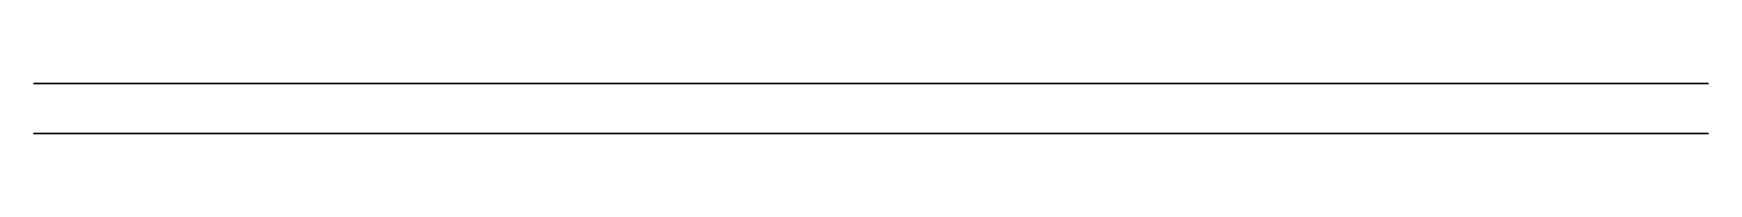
# Model space of a CAD drawing. Header units: centimetres. Extents: x -5 to 5, y 0 to 0.3.
import ezdxf

# ---------------------------------------------------------------- set-up
doc = ezdxf.new("R2010")
doc.units = ezdxf.units.CM
doc.header["$MEASUREMENT"] = 0
doc.layers.add('final v2_Sketch1', color=7, linetype='Continuous')
doc.layers.add('final v2_Sketch2', color=7, linetype='Continuous')

msp = doc.modelspace()

# ---------------------------------------------------------------- linework, layer by layer
at = {"layer": 'final v2_Sketch1'}
for p, q in [((-5, 0, 5), (5, 0, 4.388)), ((5, 0, -5), (-5, 0, -5)), ((-5, 0, 4), (-3.004, 0, 3.878)), ((-5, 0, 5), (5, 0, 5)), ((-5, 0, -5), (-5, 0, 5)), ((-5, 0, 4), (5, 0, 3.388)), ((-5, 0, 3), (5, 0, 2.388)), ((-5, 0, 5), (-5, 0, 3)), ((-5, 0, 3), (-2.006, 0, 2.817)), ((5, 0, -5), (-5, 0, 5)), ((-5, 0, -5), (5, 0, 5)), ((-3.004, 0, 3.878), (-1.007, 0, 3.756)), ((-2, 0, -5), (-2.006, 0, 2.817)), ((0, 0, -5), (-2, 0, -5)), ((-1.007, 0, 3.756), (0.989, 0, 3.634)), ((-1, 0, -2), (-1, 0, -0.5)), ((-1, 0, -5), (-1, 0, -3.5)), ((-1, 0, -5), (-1, 0, -3.5)), ((-1, 0, -0.5), (-1, 0, 1)), ((-1, 0, -3.5), (-1, 0, -2)), ((-1, 0, -5), (-1, 0, 2.755)), ((0, 0), (0, 0, -5)), ((0, 0, -5), (2, 0, -5)), ((0.989, 0, 3.634), (2.985, 0, 3.512)), ((1, 0, -2), (1, 0, -0.5)), ((1, 0, -5), (1, 0, -3.5)), ((1, 0, -5), (1, 0, 2.633)), ((1, 0, -3.5), (1, 0, -2)), ((1, 0, -0.5), (1, 0, 1)), ((2, 0, -5), (2.006, 0, 2.572)), ((5, 0, 2.388), (2.006, 0, 2.572)), ((5, 0, 5), (5, 0, -5))]:
    msp.add_line(p, q, dxfattribs=at)
at = {"layer": 'final v2_Sketch1', "extrusion": (0, 1, 0)}
for centre in [(3.004, 3.878), (1.007, 3.756), (1, -3.5), (1, 1), (1, -2), (1, -0.5), (-0.989, 3.634), (-1, -3.5), (-1, -0.5), (-1, -2), (-1, 1), (-2.985, 3.512)]:
    msp.add_circle(centre, 0.25, dxfattribs=at)
at = {"layer": 'final v2_Sketch1'}
msp.add_point((0, 0), dxfattribs=at)
msp.add_point((0, 0), dxfattribs=at)
at = {"layer": 'final v2_Sketch2'}
for p, q in [((-5, 0.3, 3), (-5, 0.3, 5)), ((-2.006, 0.3, 2.817), (-5, 0.3, 3)), ((-5, 0.3, 5), (5, 0.3, 4.388)), ((-2, 0.3, -5), (-2.006, 0.3, 2.817)), ((2, 0.3, -5), (-2, 0.3, -5)), ((2.006, 0.3, 2.572), (2, 0.3, -5)), ((5, 0.3, 2.388), (2.006, 0.3, 2.572)), ((5, 0.3, 4.388), (5, 0.3, 2.388))]:
    msp.add_line(p, q, dxfattribs=at)
at = {"layer": 'final v2_Sketch2', "extrusion": (0, 1, 0)}
for centre in [(3.004, 3.878, 0.3), (1.007, 3.756, 0.3), (1, -3.5, 0.3), (1, -2, 0.3), (1, -0.5, 0.3), (1, 1, 0.3), (-0.989, 3.634, 0.3), (-1, -2, 0.3), (-1, -0.5, 0.3), (-1, -3.5, 0.3), (-1, 1, 0.3), (-2.985, 3.512, 0.3)]:
    msp.add_circle(centre, 0.25, dxfattribs=at)
at = {"layer": 'final v2_Sketch2'}
msp.add_point((0, 0.3), dxfattribs=at)

doc.saveas('drawing.dxf')
